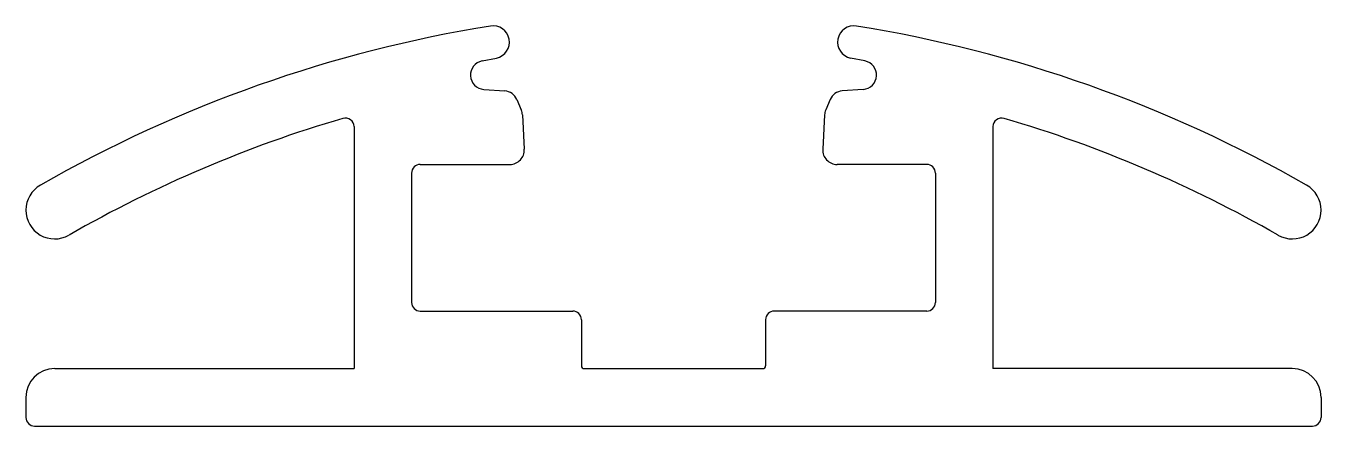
# Model space of a CAD drawing. Extents: x 541 to 586, y 764.3 to 778.2.
import ezdxf

# ---------------------------------------------------------------- set-up
doc = ezdxf.new("R2010")
doc.units = 0
doc.layers.get('0').update_dxf_attribs({"linetype": 'CONTINUOUS'})

msp = doc.modelspace()

# ---------------------------------------------------------------- linework, layer by layer
for p, q in [((556.827, 776.973), (557.327, 777.073)), ((570.133, 776.973), (569.634, 777.073)), ((556.888, 775.984), (557.617, 775.929)), ((570.072, 775.984), (569.344, 775.929)), ((558.039, 775.626), (558.192, 775.267)), ((568.922, 775.626), (568.768, 775.267)), ((558.231, 775.097), (558.296, 773.898)), ((568.729, 775.097), (568.665, 773.898)), ((552.38, 774.687), (552.38, 766.271)), ((574.58, 774.687), (574.58, 766.271)), ((554.68, 773.371), (557.797, 773.371)), ((572.28, 773.371), (569.164, 773.371)), ((554.38, 773.071), (554.38, 768.571)), ((572.58, 773.071), (572.58, 768.571)), ((554.68, 768.271), (559.98, 768.271)), ((572.28, 768.271), (566.98, 768.271)), ((560.28, 767.971), (560.28, 766.371)), ((566.68, 767.971), (566.68, 766.371)), ((541.98, 766.271), (552.38, 766.271)), ((560.38, 766.271), (566.58, 766.271)), ((584.98, 766.271), (574.58, 766.271)), ((540.98, 765.271), (540.98, 764.571)), ((585.98, 765.271), (585.98, 764.571)), ((541.28, 764.271), (585.68, 764.271))]:
    msp.add_line(p, q)
for centre, radius, start, end in [((564.475, 732.54), 46.232, 99.1464, 119.8227), ((557.216, 777.627), 0.565, 281.3591, 99.1464), ((569.745, 777.627), 0.565, 80.8536, 258.6409), ((562.486, 732.54), 46.232, 60.1773, 80.8536), ((556.926, 776.482), 0.5, 101.3591, 265.67), ((570.035, 776.482), 0.5, 274.33, 78.6409), ((557.579, 775.43), 0.5, 23.0923, 85.67), ((569.382, 775.43), 0.5, 94.33, 156.9077), ((564.475, 732.54), 44.232, 106.3875, 119.8227), ((552.08, 774.687), 0.3, 0, 106.3875), ((557.732, 775.071), 0.5, 3.0748, 23.0923), ((569.228, 775.071), 0.5, 156.9077, 176.9252), ((574.88, 774.687), 0.3, 73.6125, 180), ((562.486, 732.54), 44.232, 60.1773, 73.6125), ((557.797, 773.871), 0.5, 270, 3.0748), ((569.164, 773.871), 0.5, 176.9252, 270), ((554.68, 773.071), 0.3, 90, 180), ((572.28, 773.071), 0.3, 0, 90), ((541.98, 771.782), 1, 119.8227, 299.8227), ((584.98, 771.782), 1, 240.1773, 60.1773), ((554.68, 768.571), 0.3, 180, 270), ((559.98, 767.971), 0.3, 0, 90), ((566.98, 767.971), 0.3, 90, 180), ((572.28, 768.571), 0.3, 270, 0), ((560.38, 766.371), 0.1, 180, 270), ((566.58, 766.371), 0.1, 270, 0), ((541.98, 765.271), 1, 90, 180), ((584.98, 765.271), 1, 0, 90), ((541.28, 764.571), 0.3, 180, 270), ((585.68, 764.571), 0.3, 270, 0)]:
    msp.add_arc(centre, radius, start, end)

doc.saveas('drawing.dxf')
